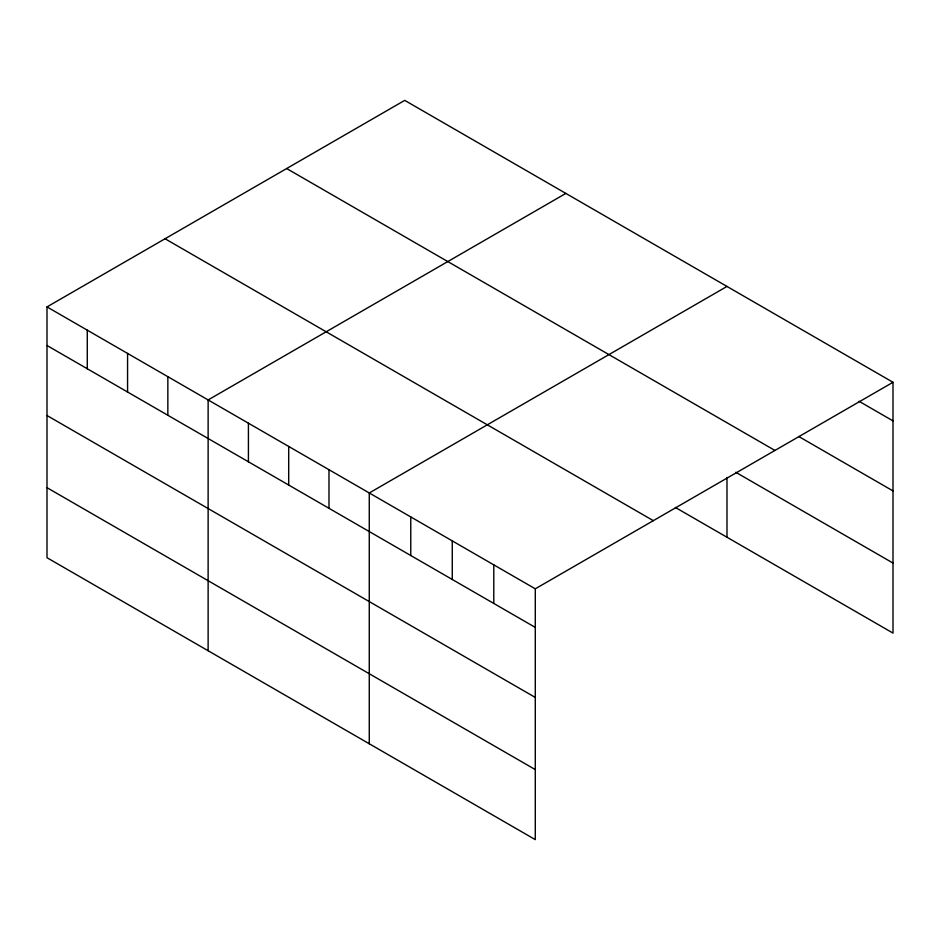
<?xml version="1.0" encoding="UTF-8"?>
<svg xmlns="http://www.w3.org/2000/svg" width="940" height="940" viewBox="0 0 940 940"><rect width="100%" height="100%" fill="white"/><g stroke="black" fill="none" stroke-linecap="round" stroke-linejoin="round"><path stroke-width="1.41" d="M47 306.91L535.283 588.816L535.283 839.62L47 557.714L47 306.91L404.717 100.38L893 382.286L893 633.09L675.366 507.447M565.845 193.417L208.128 399.935L208.128 650.739M726.984 286.442L369.267 492.971L369.267 743.763M535.283 588.816L893 382.286M859.043 401.274L893 420.885M798.671 436.454L893 490.915M286.665 168.542L774.948 450.448M735.785 472.291L893 563.06M165.052 238.76L653.335 520.666M47 345.497L535.283 627.403M47 415.527L535.283 697.433M47 487.684L535.283 769.59M726.984 477.426L726.984 537.245M493.782 564.858L493.782 603.445M452.269 540.888L452.269 579.486M410.768 516.929L410.768 555.516M328.988 469.706L328.988 508.305M288.697 446.453L288.697 485.04M248.418 423.2L248.418 461.787M167.849 376.681L167.849 415.269M127.57 353.428L127.57 392.015M87.279 330.163L87.279 368.762"/></g></svg>
